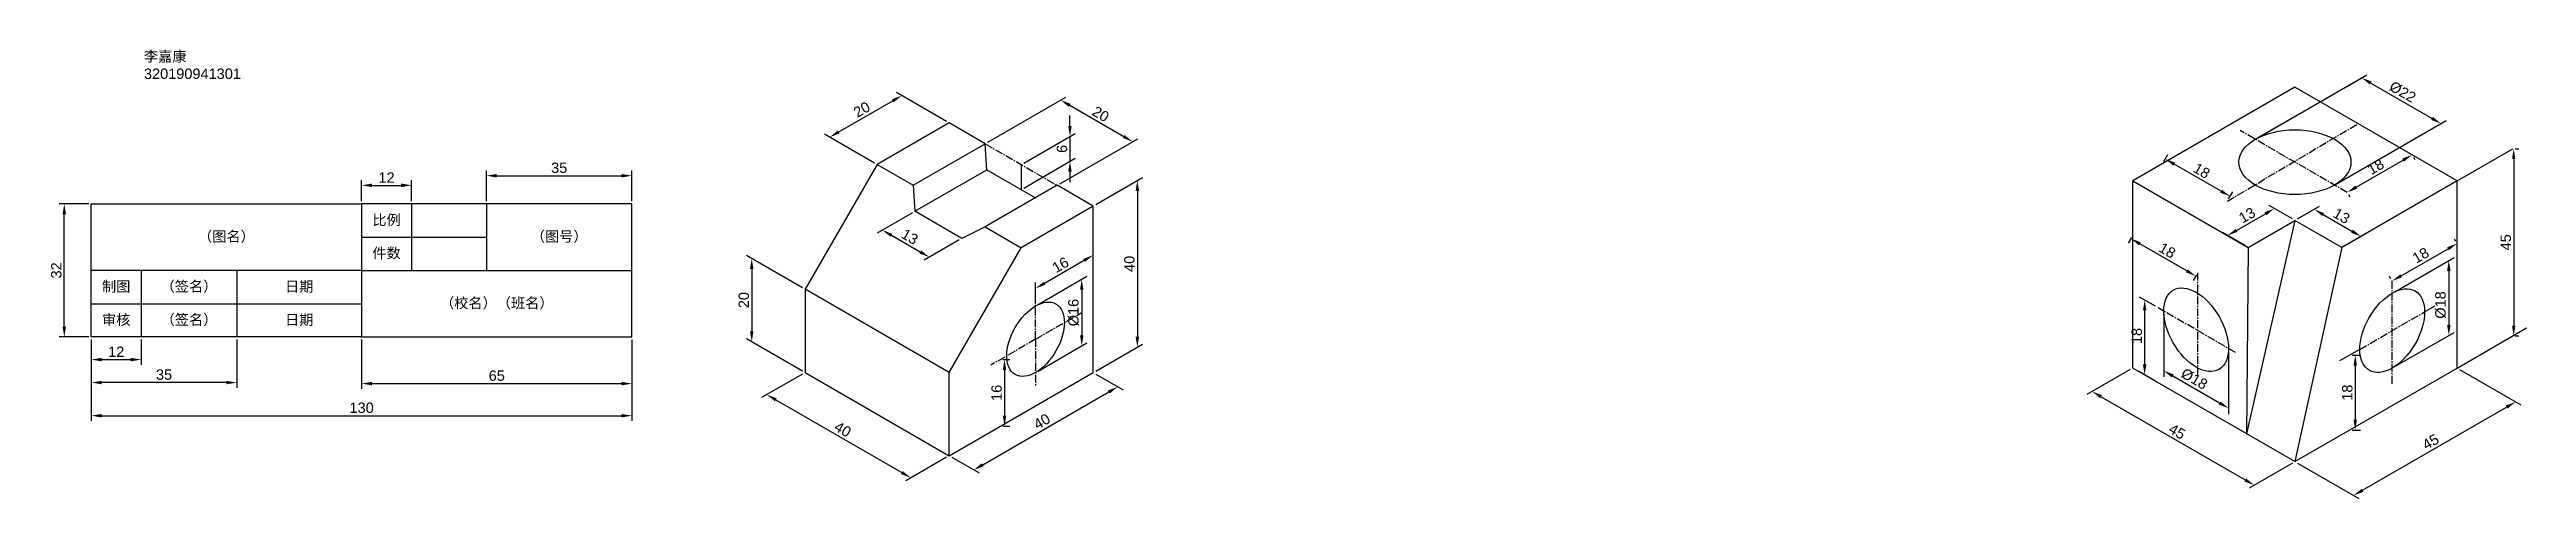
# Model space of a CAD drawing. Header units: millimetres. Extents: x -10 to 585, y -39 to 69.
import ezdxf

# ---------------------------------------------------------------- set-up
doc = ezdxf.new("R2010")
doc.units = ezdxf.units.MM
doc.linetypes.add('CENTER2', pattern=[28.575, 19.05, -3.175, 3.175, -3.175])
doc.styles.get("Standard").update_dxf_attribs({"font": 'arial.ttf'})
doc.dimstyles.new('ISO-25', dxfattribs={"dimtxt": 2.5, "dimasz": 2.5, "dimexe": 1.25, "dimexo": 0.625, "dimtad": 1, "dimtxsty": 'Standard', "dimcen": 2.5, "dimadec": 0, "dimazin": 0, "dimtfac": 1, "dimtmove": 0, "dimatfit": 3, "dimfxl": 1, "dimarcsym": 0})

# ---------------------------------------------------------------- blocks, each defined once
blk = doc.blocks.new('*D1')
at = {"color": 0, "lineweight": -2, "transparency": 16777216}
for p, q in [((-0.62, 32), (-7.74, 32)), ((-6.49, 2.5), (-6.49, 29.5)), ((-0.62, 0), (-7.74, 0))]:
    blk.add_line(p, q, dxfattribs=at)
at = {"color": 0, "transparency": 16777216}
for points in [[(-6.9, 29.5), (-6.07, 29.5), (-6.49, 32)], [(-6.9, 2.5), (-6.07, 2.5), (-6.49, 0)]]:
    blk.add_solid(points, dxfattribs=at)
at = {"layer": 'Defpoints', "color": 0, "transparency": 16777216}
for p in [(-6.49, 32), (0, 32), (0, 0)]:
    blk.add_point(p, dxfattribs=at)
at = {"color": 0, "transparency": 16777216, "insert": (-8.39, 16), "char_height": 2.5, "attachment_point": 5, "rotation": 90}
blk.add_mtext('32', dxfattribs=at)
blk = doc.blocks.new('*D2')
at = {"color": 0, "lineweight": -2, "transparency": 16777216}
for p, q in [((65, 32.62), (65, 37.7)), ((67.5, 36.45), (74.5, 36.45)), ((77, 32.62), (77, 37.7))]:
    blk.add_line(p, q, dxfattribs=at)
at = {"color": 0, "transparency": 16777216}
for points in [[(67.5, 36.87), (67.5, 36.03), (65, 36.45)], [(74.5, 36.87), (74.5, 36.03), (77, 36.45)]]:
    blk.add_solid(points, dxfattribs=at)
at = {"layer": 'Defpoints', "color": 0, "transparency": 16777216}
for p in [(77, 36.45), (65, 32), (77, 32)]:
    blk.add_point(p, dxfattribs=at)
at = {"color": 0, "transparency": 16777216, "insert": (71, 38.33), "char_height": 2.5, "attachment_point": 5}
blk.add_mtext('12', dxfattribs=at)
blk = doc.blocks.new('*D3')
at = {"color": 0, "lineweight": -2, "transparency": 16777216}
for p, q in [((95, 32.62), (95, 40.01)), ((97.5, 38.76), (127.5, 38.76)), ((130, 32.62), (130, 40.01))]:
    blk.add_line(p, q, dxfattribs=at)
at = {"color": 0, "transparency": 16777216}
for points in [[(97.5, 39.18), (97.5, 38.35), (95, 38.76)], [(127.5, 39.18), (127.5, 38.35), (130, 38.76)]]:
    blk.add_solid(points, dxfattribs=at)
at = {"layer": 'Defpoints', "color": 0, "transparency": 16777216}
for p in [(130, 38.76), (95, 32), (130, 32)]:
    blk.add_point(p, dxfattribs=at)
at = {"color": 0, "transparency": 16777216, "insert": (112.5, 40.66), "char_height": 2.5, "attachment_point": 5}
blk.add_mtext('35', dxfattribs=at)
blk = doc.blocks.new('*D4')
at = {"color": 0, "lineweight": -2, "transparency": 16777216}
for p, q in [((0, -0.63), (0, -6.69)), ((2.5, -5.44), (9.5, -5.44)), ((12, -0.63), (12, -6.69))]:
    blk.add_line(p, q, dxfattribs=at)
at = {"color": 0, "transparency": 16777216}
for points in [[(2.5, -5.03), (2.5, -5.86), (0, -5.44)], [(9.5, -5.03), (9.5, -5.86), (12, -5.44)]]:
    blk.add_solid(points, dxfattribs=at)
at = {"layer": 'Defpoints', "color": 0, "transparency": 16777216}
for p in [(0, 0), (12, 0), (12, -5.44)]:
    blk.add_point(p, dxfattribs=at)
at = {"color": 0, "transparency": 16777216, "insert": (6, -3.56), "char_height": 2.5, "attachment_point": 5}
blk.add_mtext('12', dxfattribs=at)
blk = doc.blocks.new('*D5')
at = {"color": 0, "lineweight": -2, "transparency": 16777216}
for p, q in [((0, -0.63), (0, -12.22)), ((35, -0.63), (35, -12.22)), ((32.5, -10.97), (2.5, -10.97))]:
    blk.add_line(p, q, dxfattribs=at)
at = {"color": 0, "transparency": 16777216}
for points in [[(2.5, -10.55), (2.5, -11.38), (0, -10.97)], [(32.5, -10.55), (32.5, -11.38), (35, -10.97)]]:
    blk.add_solid(points, dxfattribs=at)
at = {"layer": 'Defpoints', "color": 0, "transparency": 16777216}
for p in [(0, 0), (35, 0), (0, -10.97)]:
    blk.add_point(p, dxfattribs=at)
at = {"color": 0, "transparency": 16777216, "insert": (17.5, -9.07), "char_height": 2.5, "attachment_point": 5}
blk.add_mtext('35', dxfattribs=at)
blk = doc.blocks.new('*D6')
at = {"color": 0, "lineweight": -2, "transparency": 16777216}
for p, q in [((65, -0.63), (65, -12.47)), ((130, -0.63), (130, -12.47)), ((67.5, -11.22), (127.5, -11.22))]:
    blk.add_line(p, q, dxfattribs=at)
at = {"color": 0, "transparency": 16777216}
for points in [[(67.5, -10.81), (67.5, -11.64), (65, -11.22)], [(127.5, -10.81), (127.5, -11.64), (130, -11.22)]]:
    blk.add_solid(points, dxfattribs=at)
at = {"layer": 'Defpoints', "color": 0, "transparency": 16777216}
for p in [(65, 0), (130, 0), (130, -11.22)]:
    blk.add_point(p, dxfattribs=at)
at = {"color": 0, "transparency": 16777216, "insert": (97.5, -9.32), "char_height": 2.5, "attachment_point": 5}
blk.add_mtext('65', dxfattribs=at)
blk = doc.blocks.new('*D7')
at = {"color": 0, "lineweight": -2, "transparency": 16777216}
for p, q in [((0, -0.63), (0, -20.18)), ((130, -0.63), (130, -20.18)), ((2.5, -18.93), (127.5, -18.93))]:
    blk.add_line(p, q, dxfattribs=at)
at = {"color": 0, "transparency": 16777216}
for points in [[(2.5, -18.52), (2.5, -19.35), (0, -18.93)], [(127.5, -18.52), (127.5, -19.35), (130, -18.93)]]:
    blk.add_solid(points, dxfattribs=at)
at = {"layer": 'Defpoints', "color": 0, "transparency": 16777216}
for p in [(0, 0), (130, 0), (130, -18.93)]:
    blk.add_point(p, dxfattribs=at)
at = {"color": 0, "transparency": 16777216, "insert": (65, -17.03), "char_height": 2.5, "attachment_point": 5}
blk.add_mtext('130', dxfattribs=at)
blk = doc.blocks.new('*D8')
at = {"color": 0, "lineweight": -2, "ltscale": 0.1, "transparency": 16777216}
for p, q in [((490.21, -7.84), (479.79, -13.85)), ((483.21, -14.38), (517.85, -34.38)), ((529.18, -30.34), (518.76, -36.35))]:
    blk.add_line(p, q, dxfattribs=at)
at = {"color": 0, "ltscale": 0.1, "transparency": 16777216}
for points in [[(483.42, -14.02), (483, -14.74), (481.04, -13.13)], [(518.06, -34.02), (517.64, -34.74), (520.01, -35.63)]]:
    blk.add_solid(points, dxfattribs=at)
at = {"layer": 'Defpoints', "color": 0, "ltscale": 0.1, "transparency": 16777216}
for p in [(490.83, -7.48), (520.01, -35.63), (529.8, -29.98)]:
    blk.add_point(p, dxfattribs=at)
at = {"color": 0, "ltscale": 0.1, "transparency": 16777216, "insert": (501.48, -22.74), "char_height": 2.5, "attachment_point": 5, "rotation": 330}
blk.add_mtext('45', dxfattribs=at)
blk = doc.blocks.new('*D9')
at = {"color": 0, "lineweight": -2, "ltscale": 0.1, "transparency": 16777216}
for p, q in [((569.4, -7.84), (584.11, -16.33)), ((546.05, -36.86), (580.69, -16.86)), ((530.43, -30.34), (545.14, -38.83))]:
    blk.add_line(p, q, dxfattribs=at)
at = {"color": 0, "ltscale": 0.1, "transparency": 16777216}
for points in [[(580.48, -16.5), (580.9, -17.22), (582.86, -15.61)], [(545.84, -36.5), (546.26, -37.22), (543.89, -38.11)]]:
    blk.add_solid(points, dxfattribs=at)
at = {"layer": 'Defpoints', "color": 0, "ltscale": 0.1, "transparency": 16777216}
for p in [(568.77, -7.48), (582.86, -15.61), (529.8, -29.98)]:
    blk.add_point(p, dxfattribs=at)
at = {"color": 0, "ltscale": 0.1, "transparency": 16777216, "insert": (562.42, -25.22), "char_height": 2.5, "attachment_point": 5, "rotation": 30}
blk.add_mtext('45', dxfattribs=at)
blk = doc.blocks.new('*D10')
at = {"color": 0, "lineweight": -2, "ltscale": 0.1, "transparency": 16777216}
for p, q in [((530.43, 28.38), (535.67, 31.41)), ((536.58, 29.43), (543.51, 25.43)), ((541.68, 21.88), (546.92, 24.91))]:
    blk.add_line(p, q, dxfattribs=at)
at = {"color": 0, "ltscale": 0.1, "transparency": 16777216}
for points in [[(536.79, 29.79), (536.37, 29.07), (534.42, 30.68)], [(543.72, 25.79), (543.3, 25.07), (545.67, 24.18)]]:
    blk.add_solid(points, dxfattribs=at)
at = {"layer": 'Defpoints', "color": 0, "ltscale": 0.1, "transparency": 16777216}
for p in [(529.8, 28.02), (545.67, 24.18), (541.06, 21.52)]:
    blk.add_point(p, dxfattribs=at)
at = {"color": 0, "ltscale": 0.1, "transparency": 16777216, "insert": (541, 29.08), "char_height": 2.5, "attachment_point": 5, "rotation": 330}
blk.add_mtext('13', dxfattribs=at)
blk = doc.blocks.new('*D11')
at = {"color": 0, "lineweight": -2, "ltscale": 0.1, "transparency": 16777216}
for p, q in [((529.18, 28.38), (523.61, 31.59)), ((517.92, 21.88), (512.35, 25.09)), ((515.77, 25.62), (522.7, 29.62))]:
    blk.add_line(p, q, dxfattribs=at)
at = {"color": 0, "ltscale": 0.1, "transparency": 16777216}
for points in [[(522.49, 29.98), (522.91, 29.26), (524.86, 30.87)], [(515.56, 25.98), (515.98, 25.26), (513.6, 24.37)]]:
    blk.add_solid(points, dxfattribs=at)
at = {"layer": 'Defpoints', "color": 0, "ltscale": 0.1, "transparency": 16777216}
for p in [(524.86, 30.87), (529.8, 28.02), (518.54, 21.52)]:
    blk.add_point(p, dxfattribs=at)
at = {"color": 0, "ltscale": 0.1, "transparency": 16777216, "insert": (518.28, 29.27), "char_height": 2.5, "attachment_point": 5, "rotation": 30}
blk.add_mtext('13', dxfattribs=at)
blk = doc.blocks.new('*D12')
at = {"color": 0, "lineweight": -2, "ltscale": 0.1, "transparency": 16777216}
for p, q in [((543.59, -4.38), (545.55, -4.38)), ((544.3, -6.88), (544.3, -19.88)), ((543.59, -22.38), (545.55, -22.38))]:
    blk.add_line(p, q, dxfattribs=at)
at = {"color": 0, "ltscale": 0.1, "transparency": 16777216}
for points in [[(543.88, -6.88), (544.71, -6.88), (544.3, -4.38)], [(543.88, -19.88), (544.71, -19.88), (544.3, -22.38)]]:
    blk.add_solid(points, dxfattribs=at)
at = {"layer": 'Defpoints', "color": 0, "ltscale": 0.1, "transparency": 16777216}
for p in [(542.97, -4.38), (542.97, -22.38), (544.3, -22.38)]:
    blk.add_point(p, dxfattribs=at)
at = {"color": 0, "ltscale": 0.1, "transparency": 16777216, "insert": (542.4, -13.38), "char_height": 2.5, "attachment_point": 5, "rotation": 90}
blk.add_mtext('18', dxfattribs=at)
blk = doc.blocks.new('*D13')
at = {"color": 0, "lineweight": -2, "ltscale": 0.1, "transparency": 16777216}
for p, q in [((555.35, 14.71), (566.61, 21.21)), ((568.46, 23), (568.15, 23.54)), ((552.87, 14), (552.56, 14.54))]:
    blk.add_line(p, q, dxfattribs=at)
at = {"color": 0, "ltscale": 0.1, "transparency": 16777216}
for points in [[(566.4, 21.57), (566.82, 20.85), (568.77, 22.46)], [(555.14, 15.07), (555.56, 14.35), (553.18, 13.46)]]:
    blk.add_solid(points, dxfattribs=at)
at = {"layer": 'Defpoints', "color": 0, "ltscale": 0.1, "transparency": 16777216}
for p in [(568.77, 22.46), (568.77, 22.46), (553.18, 13.46)]:
    blk.add_point(p, dxfattribs=at)
at = {"color": 0, "ltscale": 0.1, "transparency": 16777216, "insert": (560.03, 19.61), "char_height": 2.5, "attachment_point": 5, "rotation": 30}
blk.add_mtext('18', dxfattribs=at)
blk = doc.blocks.new('*D14')
at = {"color": 0, "lineweight": -2, "ltscale": 0.1, "transparency": 16777216}
for p, q in [((496.26, 7.39), (492.42, 9.6)), ((493.67, 6.38), (493.67, -6.62)), ((496.26, -10.61), (492.42, -8.4))]:
    blk.add_line(p, q, dxfattribs=at)
at = {"color": 0, "ltscale": 0.1, "transparency": 16777216}
for points in [[(493.25, 6.38), (494.09, 6.38), (493.67, 8.88)], [(493.25, -6.62), (494.09, -6.62), (493.67, -9.12)]]:
    blk.add_solid(points, dxfattribs=at)
at = {"layer": 'Defpoints', "color": 0, "ltscale": 0.1, "transparency": 16777216}
for p in [(496.88, 7.03), (493.67, -9.12), (496.88, -10.97)]:
    blk.add_point(p, dxfattribs=at)
at = {"color": 0, "ltscale": 0.1, "transparency": 16777216, "insert": (491.77, 0.24), "char_height": 2.5, "attachment_point": 5, "rotation": 90}
blk.add_mtext('18', dxfattribs=at)
blk = doc.blocks.new('*D15')
at = {"color": 0, "lineweight": -2, "ltscale": 0.1, "transparency": 16777216}
for p, q in [((490.52, 23.92), (489.74, 22.57)), ((503.79, 15.9), (492.53, 22.4)), ((506.11, 14.92), (505.33, 13.57))]:
    blk.add_line(p, q, dxfattribs=at)
at = {"color": 0, "ltscale": 0.1, "transparency": 16777216}
for points in [[(492.74, 22.76), (492.32, 22.04), (490.36, 23.65)], [(503.99, 16.26), (503.58, 15.54), (505.95, 14.65)]]:
    blk.add_solid(points, dxfattribs=at)
at = {"layer": 'Defpoints', "color": 0, "ltscale": 0.1, "transparency": 16777216}
for p in [(490.83, 24.46), (490.36, 23.65), (506.42, 15.46)]:
    blk.add_point(p, dxfattribs=at)
at = {"color": 0, "ltscale": 0.1, "transparency": 16777216, "insert": (499.11, 20.8), "char_height": 2.5, "attachment_point": 5, "rotation": 330}
blk.add_mtext('18', dxfattribs=at)
blk = doc.blocks.new('*D16')
at = {"color": 0, "lineweight": -2, "ltscale": 0.1, "transparency": 16777216}
for p, q in [((498.27, 42.18), (499.26, 43.88)), ((512.05, 35.05), (500.8, 41.55)), ((513.86, 33.18), (514.84, 34.88))]:
    blk.add_line(p, q, dxfattribs=at)
at = {"color": 0, "ltscale": 0.1, "transparency": 16777216}
for points in [[(501, 41.91), (500.59, 41.18), (498.63, 42.8)], [(512.26, 35.41), (511.85, 34.68), (514.22, 33.8)]]:
    blk.add_solid(points, dxfattribs=at)
at = {"layer": 'Defpoints', "color": 0, "ltscale": 0.1, "transparency": 16777216}
for p in [(498.63, 42.8), (497.96, 41.64), (513.55, 32.64)]:
    blk.add_point(p, dxfattribs=at)
at = {"color": 0, "ltscale": 0.1, "transparency": 16777216, "insert": (507.38, 39.94), "char_height": 2.5, "attachment_point": 5, "rotation": 330}
blk.add_mtext('18', dxfattribs=at)
blk = doc.blocks.new('*D17')
at = {"color": 0, "lineweight": -2, "ltscale": 0.1, "transparency": 16777216}
for p, q in [((582.39, 42.75), (582.39, 2.75)), ((582.78, 45.25), (583.64, 45.25)), ((582.78, 0.25), (583.64, 0.25))]:
    blk.add_line(p, q, dxfattribs=at)
at = {"color": 0, "ltscale": 0.1, "transparency": 16777216}
for points in [[(581.98, 42.75), (582.81, 42.75), (582.39, 45.25)], [(581.98, 2.75), (582.81, 2.75), (582.39, 0.25)]]:
    blk.add_solid(points, dxfattribs=at)
at = {"layer": 'Defpoints', "color": 0, "ltscale": 0.1, "transparency": 16777216}
for p in [(582.16, 45.25), (582.16, 0.25), (582.39, 0.25)]:
    blk.add_point(p, dxfattribs=at)
at = {"color": 0, "ltscale": 0.1, "transparency": 16777216, "insert": (580.5, 22.75), "char_height": 2.5, "attachment_point": 5, "rotation": 90}
blk.add_mtext('45', dxfattribs=at)
blk = doc.blocks.new('*D18')
at = {"color": 0, "lineweight": -2, "ltscale": 0.1, "transparency": 16777216}
for p, q in [((544.54, 36.01), (555.8, 42.51)), ((558.28, 43.22), (558.59, 42.68)), ((542.69, 34.22), (543, 33.68))]:
    blk.add_line(p, q, dxfattribs=at)
at = {"color": 0, "ltscale": 0.1, "transparency": 16777216}
for points in [[(555.59, 42.87), (556.01, 42.15), (557.96, 43.76)], [(544.33, 36.37), (544.75, 35.65), (542.38, 34.76)]]:
    blk.add_solid(points, dxfattribs=at)
at = {"layer": 'Defpoints', "color": 0, "ltscale": 0.1, "transparency": 16777216}
for p in [(557.96, 43.76), (557.96, 43.76), (542.38, 34.76)]:
    blk.add_point(p, dxfattribs=at)
at = {"color": 0, "ltscale": 0.1, "transparency": 16777216, "insert": (549.22, 40.91), "char_height": 2.5, "attachment_point": 5, "rotation": 30}
blk.add_mtext('18', dxfattribs=at)
blk = doc.blocks.new('*D19')
at = {"color": 0, "lineweight": -2, "ltscale": 0.1, "transparency": 16777216}
for p, q in [((520.9, 47.88), (547.12, 63.02)), ((548.04, 61.05), (562.76, 52.55)), ((539.95, 36.88), (566.17, 52.02))]:
    blk.add_line(p, q, dxfattribs=at)
at = {"color": 0, "ltscale": 0.1, "transparency": 16777216}
for points in [[(548.25, 61.41), (547.83, 60.69), (545.87, 62.3)], [(562.97, 52.91), (562.55, 52.19), (564.92, 51.3)]]:
    blk.add_solid(points, dxfattribs=at)
at = {"layer": 'Defpoints', "color": 0, "ltscale": 0.1, "transparency": 16777216}
for p in [(564.92, 51.3), (520.28, 47.52), (539.33, 36.52)]:
    blk.add_point(p, dxfattribs=at)
at = {"color": 0, "ltscale": 0.1, "transparency": 16777216, "insert": (555.69, 58.9), "char_height": 2.5, "attachment_point": 5, "rotation": 330}
blk.add_mtext('%%c22', dxfattribs=at)
blk = doc.blocks.new('*D20')
at = {"color": 0, "lineweight": -2, "ltscale": 0.1, "transparency": 16777216}
for p, q in [((498.26, 5.51), (498.26, -9.57)), ((513.85, -3.49), (513.85, -18.57)), ((500.42, -9.37), (511.68, -15.87))]:
    blk.add_line(p, q, dxfattribs=at)
at = {"color": 0, "ltscale": 0.1, "transparency": 16777216}
for points in [[(500.63, -9.01), (500.22, -9.74), (498.26, -8.12)], [(511.89, -15.51), (511.47, -16.24), (513.85, -17.12)]]:
    blk.add_solid(points, dxfattribs=at)
at = {"layer": 'Defpoints', "color": 0, "ltscale": 0.1, "transparency": 16777216}
for p in [(498.26, 6.23), (513.85, -2.77), (513.85, -17.12)]:
    blk.add_point(p, dxfattribs=at)
at = {"color": 0, "ltscale": 0.1, "transparency": 16777216, "insert": (505.61, -10.09), "char_height": 2.5, "attachment_point": 5, "rotation": 330}
blk.add_mtext('%%c18', dxfattribs=at)
blk = doc.blocks.new('*D21')
at = {"color": 0, "lineweight": -2, "ltscale": 0.1, "transparency": 16777216}
for p, q in [((553.81, 10.88), (568.05, 19.1)), ((566.8, 15.88), (566.8, 2.88)), ((553.81, -7.12), (568.05, 1.1))]:
    blk.add_line(p, q, dxfattribs=at)
at = {"color": 0, "ltscale": 0.1, "transparency": 16777216}
for points in [[(566.38, 15.88), (567.22, 15.88), (566.8, 18.38)], [(566.38, 2.88), (567.22, 2.88), (566.8, 0.38)]]:
    blk.add_solid(points, dxfattribs=at)
at = {"layer": 'Defpoints', "color": 0, "ltscale": 0.1, "transparency": 16777216}
for p in [(553.18, 10.52), (566.8, 0.38), (553.18, -7.48)]:
    blk.add_point(p, dxfattribs=at)
at = {"color": 0, "ltscale": 0.1, "transparency": 16777216, "insert": (564.83, 7.68), "char_height": 2.5, "attachment_point": 5, "rotation": 90}
blk.add_mtext('%%c18', dxfattribs=at)
blk = doc.blocks.new('*D22')
at = {"color": 0, "lineweight": -2, "ltscale": 0.1, "transparency": 16777216}
for p, q in [((224.2, 41.81), (236.55, 48.95)), ((235.3, 50.72), (235.3, 53.22)), ((235.3, 48.22), (235.3, 42.22)), ((224.2, 35.81), (236.55, 42.95)), ((235.3, 39.72), (235.3, 37.22))]:
    blk.add_line(p, q, dxfattribs=at)
at = {"color": 0, "ltscale": 0.1, "transparency": 16777216}
for points in [[(234.88, 50.72), (235.71, 50.72), (235.3, 48.22)], [(234.88, 39.72), (235.71, 39.72), (235.3, 42.22)]]:
    blk.add_solid(points, dxfattribs=at)
at = {"layer": 'Defpoints', "color": 0, "ltscale": 0.1, "transparency": 16777216}
for p in [(235.3, 42.22), (223.57, 41.45), (223.57, 35.45)]:
    blk.add_point(p, dxfattribs=at)
at = {"color": 0, "ltscale": 0.1, "transparency": 16777216, "insert": (233.39, 45.22), "char_height": 2.5, "attachment_point": 5, "rotation": 90}
blk.add_mtext('6', dxfattribs=at)
blk = doc.blocks.new('*D23')
at = {"color": 0, "lineweight": -2, "ltscale": 0.1, "transparency": 16777216}
for p, q in [((215.54, 46.81), (234.31, 57.66)), ((235.23, 55.69), (248.22, 48.19)), ((232.86, 36.81), (251.64, 47.66))]:
    blk.add_line(p, q, dxfattribs=at)
at = {"color": 0, "ltscale": 0.1, "transparency": 16777216}
for points in [[(235.44, 56.05), (235.02, 55.32), (233.06, 56.94)], [(248.43, 48.55), (248.01, 47.82), (250.39, 46.94)]]:
    blk.add_solid(points, dxfattribs=at)
at = {"layer": 'Defpoints', "color": 0, "ltscale": 0.1, "transparency": 16777216}
for p in [(214.91, 46.45), (250.39, 46.94), (232.23, 36.45)]:
    blk.add_point(p, dxfattribs=at)
at = {"color": 0, "ltscale": 0.1, "transparency": 16777216, "insert": (242.68, 53.58), "char_height": 2.5, "attachment_point": 5, "rotation": 330}
blk.add_mtext('20', dxfattribs=at)
blk = doc.blocks.new('*D24')
at = {"color": 0, "lineweight": -2, "ltscale": 0.1, "transparency": 16777216}
for p, q in [((179.7, 49.28), (192.69, 56.78)), ((205.63, 51.81), (193.61, 58.75)), ((188.3, 41.81), (176.29, 48.75))]:
    blk.add_line(p, q, dxfattribs=at)
at = {"color": 0, "ltscale": 0.1, "transparency": 16777216}
for points in [[(192.48, 57.14), (192.9, 56.42), (194.86, 58.03)], [(179.49, 49.64), (179.91, 48.92), (177.54, 48.03)]]:
    blk.add_solid(points, dxfattribs=at)
at = {"layer": 'Defpoints', "color": 0, "ltscale": 0.1, "transparency": 16777216}
for p in [(194.86, 58.03), (206.25, 51.45), (188.93, 41.45)]:
    blk.add_point(p, dxfattribs=at)
at = {"color": 0, "ltscale": 0.1, "transparency": 16777216, "insert": (185.25, 54.68), "char_height": 2.5, "attachment_point": 5, "rotation": 30}
blk.add_mtext('20', dxfattribs=at)
blk = doc.blocks.new('*D25')
at = {"color": 0, "lineweight": -2, "ltscale": 0.1, "transparency": 16777216}
for p, q in [((170.98, 11.81), (157.54, 19.58)), ((158.79, 16.35), (158.79, 1.35)), ((170.98, -8.19), (157.54, -0.42))]:
    blk.add_line(p, q, dxfattribs=at)
at = {"color": 0, "ltscale": 0.1, "transparency": 16777216}
for points in [[(158.37, 16.35), (159.21, 16.35), (158.79, 18.85)], [(158.37, 1.35), (159.21, 1.35), (158.79, -1.15)]]:
    blk.add_solid(points, dxfattribs=at)
at = {"layer": 'Defpoints', "color": 0, "ltscale": 0.1, "transparency": 16777216}
for p in [(171.61, 11.45), (158.79, -1.15), (171.61, -8.55)]:
    blk.add_point(p, dxfattribs=at)
at = {"color": 0, "ltscale": 0.1, "transparency": 16777216, "insert": (156.89, 8.85), "char_height": 2.5, "attachment_point": 5, "rotation": 90}
blk.add_mtext('20', dxfattribs=at)
blk = doc.blocks.new('*D26')
at = {"color": 0, "lineweight": -2, "ltscale": 0.1, "transparency": 16777216}
for p, q in [((170.98, -8.91), (161.16, -14.58)), ((164.57, -15.11), (194.89, -32.61)), ((205.63, -28.91), (195.8, -34.58))]:
    blk.add_line(p, q, dxfattribs=at)
at = {"color": 0, "ltscale": 0.1, "transparency": 16777216}
for points in [[(164.78, -14.75), (164.37, -15.47), (162.41, -13.86)], [(195.09, -32.25), (194.68, -32.97), (197.05, -33.86)]]:
    blk.add_solid(points, dxfattribs=at)
at = {"layer": 'Defpoints', "color": 0, "ltscale": 0.1, "transparency": 16777216}
for p in [(171.61, -8.55), (206.25, -28.55), (197.05, -33.86)]:
    blk.add_point(p, dxfattribs=at)
at = {"color": 0, "ltscale": 0.1, "transparency": 16777216, "insert": (180.68, -22.21), "char_height": 2.5, "attachment_point": 5, "rotation": 330}
blk.add_mtext('40', dxfattribs=at)
blk = doc.blocks.new('*D27')
at = {"color": 0, "lineweight": -2, "ltscale": 0.1, "transparency": 16777216}
for p, q in [((241.52, -8.91), (248.07, -12.69)), ((214.35, -30.72), (244.66, -13.22)), ((206.88, -28.91), (213.43, -32.69))]:
    blk.add_line(p, q, dxfattribs=at)
at = {"color": 0, "ltscale": 0.1, "transparency": 16777216}
for points in [[(244.45, -12.86), (244.87, -13.58), (246.82, -11.97)], [(214.14, -30.36), (214.56, -31.08), (212.18, -31.97)]]:
    blk.add_solid(points, dxfattribs=at)
at = {"layer": 'Defpoints', "color": 0, "ltscale": 0.1, "transparency": 16777216}
for p in [(240.89, -8.55), (246.82, -11.97), (206.25, -28.55)]:
    blk.add_point(p, dxfattribs=at)
at = {"color": 0, "ltscale": 0.1, "transparency": 16777216, "insert": (228.55, -20.32), "char_height": 2.5, "attachment_point": 5, "rotation": 30}
blk.add_mtext('40', dxfattribs=at)
blk = doc.blocks.new('*D28')
at = {"color": 0, "lineweight": -2, "ltscale": 0.1, "transparency": 16777216}
for p, q in [((241.52, 31.81), (252.75, 38.3)), ((251.5, 35.08), (251.5, 0.08)), ((241.52, -8.19), (252.75, -1.7))]:
    blk.add_line(p, q, dxfattribs=at)
at = {"color": 0, "ltscale": 0.1, "transparency": 16777216}
for points in [[(251.08, 35.08), (251.92, 35.08), (251.5, 37.58)], [(251.08, 0.08), (251.92, 0.08), (251.5, -2.42)]]:
    blk.add_solid(points, dxfattribs=at)
at = {"layer": 'Defpoints', "color": 0, "ltscale": 0.1, "transparency": 16777216}
for p in [(240.89, 31.45), (251.5, -2.42), (240.89, -8.55)]:
    blk.add_point(p, dxfattribs=at)
at = {"color": 0, "ltscale": 0.1, "transparency": 16777216, "insert": (249.6, 17.58), "char_height": 2.5, "attachment_point": 5, "rotation": 90}
blk.add_mtext('40', dxfattribs=at)
blk = doc.blocks.new('*D29')
at = {"color": 0, "lineweight": -2, "ltscale": 0.1, "transparency": 16777216}
for p, q in [((197.4, 29.84), (188.96, 24.97)), ((192.37, 24.44), (199.3, 20.44)), ((208.66, 23.34), (200.22, 18.47))]:
    blk.add_line(p, q, dxfattribs=at)
at = {"color": 0, "ltscale": 0.1, "transparency": 16777216}
for points in [[(192.58, 24.8), (192.17, 24.08), (190.21, 25.69)], [(199.51, 20.8), (199.09, 20.08), (201.47, 19.19)]]:
    blk.add_solid(points, dxfattribs=at)
at = {"layer": 'Defpoints', "color": 0, "ltscale": 0.1, "transparency": 16777216}
for p in [(198.02, 30.2), (201.47, 19.19), (209.28, 23.7)]:
    blk.add_point(p, dxfattribs=at)
at = {"color": 0, "ltscale": 0.1, "transparency": 16777216, "insert": (196.79, 24.09), "char_height": 2.5, "attachment_point": 5, "rotation": 330}
blk.add_mtext('13', dxfattribs=at)
blk = doc.blocks.new('*D30')
at = {"color": 0, "lineweight": -2, "ltscale": 0.1, "transparency": 16777216}
for p, q in [((219.18, -5.44), (220.81, -5.44)), ((219.56, -7.94), (219.56, -18.94)), ((219.18, -21.44), (220.81, -21.44))]:
    blk.add_line(p, q, dxfattribs=at)
at = {"color": 0, "ltscale": 0.1, "transparency": 16777216}
for points in [[(219.15, -7.94), (219.98, -7.94), (219.56, -5.44)], [(219.15, -18.94), (219.98, -18.94), (219.56, -21.44)]]:
    blk.add_solid(points, dxfattribs=at)
at = {"layer": 'Defpoints', "color": 0, "ltscale": 0.1, "transparency": 16777216}
for p in [(218.56, -5.44), (218.56, -21.44), (219.56, -21.44)]:
    blk.add_point(p, dxfattribs=at)
at = {"color": 0, "ltscale": 0.1, "transparency": 16777216, "insert": (217.66, -13.44), "char_height": 2.5, "attachment_point": 5, "rotation": 90}
blk.add_mtext('16', dxfattribs=at)
blk = doc.blocks.new('*D31')
at = {"color": 0, "lineweight": -2, "ltscale": 0.1, "transparency": 16777216}
for p, q in [((227.66, 7.81), (239.38, 14.58)), ((238.13, 11.36), (238.13, 0.36)), ((227.66, -8.19), (239.38, -1.42))]:
    blk.add_line(p, q, dxfattribs=at)
at = {"color": 0, "ltscale": 0.1, "transparency": 16777216}
for points in [[(237.71, 11.36), (238.54, 11.36), (238.13, 13.86)], [(237.71, 0.36), (238.54, 0.36), (238.13, -2.14)]]:
    blk.add_solid(points, dxfattribs=at)
at = {"layer": 'Defpoints', "color": 0, "ltscale": 0.1, "transparency": 16777216}
for p in [(227.03, 7.45), (238.13, -2.14), (227.03, -8.55)]:
    blk.add_point(p, dxfattribs=at)
at = {"color": 0, "ltscale": 0.1, "transparency": 16777216, "insert": (236.16, 5.86), "char_height": 2.5, "attachment_point": 5, "rotation": 90}
blk.add_mtext('%%c16', dxfattribs=at)
blk = doc.blocks.new('*D33')
at = {"color": 0, "lineweight": -2, "ltscale": 0.1, "transparency": 16777216}
for p, q in [((229.2, 12.92), (238.73, 18.42)), ((240.89, 16.18), (240.89, 21.12)), ((227.03, 8.18), (227.03, 13.12))]:
    blk.add_line(p, q, dxfattribs=at)
at = {"color": 0, "ltscale": 0.1, "transparency": 16777216}
for points in [[(238.52, 18.78), (238.93, 18.06), (240.89, 19.67)], [(228.99, 13.28), (229.41, 12.56), (227.03, 11.67)]]:
    blk.add_solid(points, dxfattribs=at)
at = {"layer": 'Defpoints', "color": 0, "ltscale": 0.1, "transparency": 16777216}
for p in [(240.89, 19.67), (240.89, 15.45), (227.03, 7.45)]:
    blk.add_point(p, dxfattribs=at)
at = {"color": 0, "ltscale": 0.1, "transparency": 16777216, "insert": (233.01, 17.32), "char_height": 2.5, "attachment_point": 5, "rotation": 30}
blk.add_mtext('16', dxfattribs=at)

msp = doc.modelspace()

# ---------------------------------------------------------------- linework, layer by layer
for p, q in [((529.801, 60.019), (490.83, 37.519)), ((568.773, 37.519), (529.801, 60.019)), ((490.83, -7.481), (490.83, 37.519)), ((490.83, 37.519), (518.543, 21.519)), ((568.773, 37.519), (541.06, 21.519)), ((568.773, -7.481), (568.773, 37.519)), ((0, 32), (65, 32)), ((0, 16), (0, 32)), ((65, 32), (65, 16)), ((130, 32), (65, 32)), ((65, 32), (65, 16)), ((77, 32), (77, 16)), ((95, 32), (95, 16)), ((130, 16), (130, 32)), ((65, 24), (95, 24)), ((529.801, 28.019), (518.178, -23.27)), ((518.543, 21.519), (529.801, 28.019)), ((541.06, 21.519), (529.801, 28.019)), ((518.543, 21.519), (518.176, -23.479)), ((541.06, 21.519), (529.801, -29.981)), ((65, 16), (0, 16)), ((0, 0), (0, 16)), ((12, 16), (12, 0)), ((35, 16), (35, 0)), ((65, 16), (65, 0)), ((65, 16), (130, 16)), ((65, 16), (65, 0)), ((130, 0), (130, 16)), ((0, 8), (65, 8)), ((65, 0), (0, 0)), ((65, 0), (130, 0)), ((529.801, -29.981), (490.83, -7.481)), ((529.801, -29.981), (568.773, -7.481))]:
    msp.add_line(p, q)
at = {"ltscale": 0.1}
for p, q in [((520.277, 47.52), (542.471, 60.334)), ((542.471, 60.334), (546.724, 62.789)), ((206.25, 51.454), (188.93, 41.454)), ((214.91, 46.454), (206.25, 51.454)), ((539.328, 36.519), (565.263, 51.493)), ((197.59, 36.454), (214.91, 46.454)), ((215.343, 40.204), (214.91, 46.454)), ((568.773, 37.519), (582.16, 45.248)), ((188.93, 41.454), (171.609, 11.454)), ((188.93, 41.454), (197.59, 36.454)), ((197.59, 36.454), (198.023, 30.204)), ((198.023, 30.204), (215.343, 40.204)), ((232.231, 36.454), (214.91, 26.454)), ((215.343, 40.204), (227.035, 33.454)), ((223.571, 41.454), (223.571, 35.454)), ((240.891, 31.454), (232.231, 36.454)), ((520.275, 36.519), (520.275, 36.519)), ((520.275, 36.519), (520.275, 36.519)), ((520.275, 36.519), (520.275, 36.519)), ((520.275, 36.519), (520.275, 36.519)), ((520.275, 36.519), (520.275, 36.519)), ((520.275, 36.519), (520.275, 36.519)), ((520.275, 36.519), (520.275, 36.519)), ((520.275, 36.519), (520.275, 36.519)), ((520.275, 36.519), (520.275, 36.519)), ((520.275, 36.519), (520.275, 36.519)), ((520.275, 36.519), (520.275, 36.519)), ((520.275, 36.519), (520.275, 36.519)), ((520.275, 36.519), (520.275, 36.519)), ((520.275, 36.519), (520.275, 36.519)), ((520.275, 36.519), (520.275, 36.519)), ((520.275, 36.519), (520.275, 36.519)), ((520.275, 36.519), (520.275, 36.519)), ((520.275, 36.519), (520.275, 36.519)), ((520.275, 36.519), (520.275, 36.519)), ((520.275, 36.519), (520.275, 36.519)), ((520.275, 36.519), (520.275, 36.519)), ((209.281, 23.704), (198.023, 30.204)), ((240.891, 31.454), (223.571, 21.454)), ((240.891, -8.546), (240.891, 31.454)), ((214.91, 26.454), (209.281, 23.704)), ((214.91, 26.454), (223.571, 21.454)), ((206.25, -8.546), (223.571, 21.454)), ((206.25, -8.546), (171.609, 11.454)), ((171.609, 11.454), (171.609, -8.546)), ((560.978, 6.019), (563.509, 7.48)), ((568.773, -7.481), (585.464, 2.156)), ((545.39, -2.981), (540.54, -5.781)), ((545.39, -2.981), (545.39, -2.981)), ((545.39, -2.981), (545.39, -2.981)), ((171.609, -8.546), (206.25, -28.546)), ((206.25, -28.546), (240.891, -8.546)), ((206.25, -28.546), (206.25, -8.546))]:
    msp.add_line(p, q, dxfattribs=at)
at = {"linetype": 'CENTER2', "ltscale": 0.1}
for p, q in [((513.55, 32.636), (544.962, 51.266)), ((542.378, 34.76), (516.634, 49.623)), ((214.91, 46.454), (232.231, 36.454)), ((227.035, -0.546), (227.035, 12.37)), ((506.419, -9.315), (506.419, 15.462)), ((553.184, -11.256), (553.184, 13.462)), ((515.484, -3.715), (496.88, 7.026)), ((545.39, -2.981), (560.978, 6.019)), ((227.035, -0.546), (237.992, 5.78)), ((227.035, -0.546), (216.241, -6.778)), ((227.035, -0.546), (227.035, -11.808))]:
    msp.add_line(p, q, dxfattribs=at)
for centre, major_axis in [((529.801, 42.019), (-13.472, 0)), ((506.054, 1.73), (5.511, -9.546)), ((553.184, 1.519), (-5.511, -9.546))]:
    msp.add_ellipse(centre, major_axis=major_axis, ratio=0.5773503)
at = {"ltscale": 0.1}
msp.add_ellipse((227.035, -0.546), major_axis=(-4.899, -8.485), ratio=0.5773503, dxfattribs=at)

# ---------------------------------------------------------------- texts
at = {"char_height": 2.5}
for s, width, insert, attachment_point in [('{\\fSimSun|b0|i0|c134|p2;李嘉康}\\P320190941301', 46.035, (12.672, 68.703), 1), ('\\pxqj,t1,2,26;  ', 160, (0, 32), 1), ('{\\fSimSun|b0|i0|c134|p2;（图名）}', 65, (32.5, 24), 5), ('{\\fSimSun|b0|i0|c134|p2;比例}', 12, (71, 28), 5), ('{\\fSimSun|b0|i0|c134|p2;（图号）}', 35, (112.5, 24), 5), ('{\\fSimSun|b0|i0|c134|p2;件数}', 12, (71, 20), 5), ('{\\fSimSun|b0|i0|c134|p2;制图}', 12, (6, 12), 5), ('{\\fSimSun|b0|i0|c134|p2;（签名）}', 23, (23.5, 12), 5), ('{\\fSimSun|b0|i0|c134|p2;日期}', 30, (50, 12), 5), ('{\\fSimSun|b0|i0|c134|p2;（校名）（班名）}', 65, (97.5, 8), 5), ('{\\fSimSun|b0|i0|c134|p2;审核}', 12, (6, 4), 5), ('{\\fSimSun|b0|i0|c134|p2;（签名）}', 23, (23.5, 4), 5), ('{\\fSimSun|b0|i0|c134|p2;日期}', 30, (50, 4), 5)]:
    msp.add_mtext_dynamic_manual_height_columns(s, width=width, gutter_width=12.5, heights=[0], dxfattribs=dict(at, insert=insert, attachment_point=attachment_point))

# ---------------------------------------------------------------- dimensions: what is measured, and where the dimension line sits
at = {"ltscale": 0.1}
for base, p1, p2, angle, text, picture, middle, dimtype in [((564.923, 51.3), (520.277, 47.52), (539.326, 36.522), 330, '%%c22', '*D19', (554.708, 57.198), 161), ((566.801, 0.381), (553.184, 10.519), (553.184, -7.481), 90, '%%c18', '*D21', (566.801, 7.681), 160), ((513.848, -17.125), (498.259, 6.23), (513.848, -2.77), 330, '%%c18', '*D20', (504.621, -11.798), 161)]:
    dim = msp.add_linear_dim(base=base, p1=p1, p2=p2, angle=angle, text=text, dimstyle='ISO-25', dxfattribs=at)
    dim.commit()
    dim.dimension.update_dxf_attribs({"geometry": picture, "text_midpoint": middle, "dimtype": dimtype})
for p1, p2, distance, picture, middle in [((188.93, 41.454), (206.25, 51.454), 11.392, '*D24', (185.247, 54.678)), ((214.91, 46.454), (232.231, 36.454), 18.154, '*D23', (242.676, 53.582)), ((513.55, 32.636), (497.961, 41.636), -1.338, '*D16', (507.375, 39.942)), ((542.378, 34.76), (557.965, 43.759), 0, '*D18', (549.221, 40.906)), ((240.891, 31.454), (240.891, -8.546), 10.609, '*D28', (249.598, 17.579)), ((198.023, 30.204), (209.281, 23.704), -7.815, '*D29', (196.789, 24.09)), ((518.543, 21.519), (529.801, 28.019), 4.939, '*D11', (518.282, 29.268)), ((529.801, 28.019), (541.06, 21.519), 4.615, '*D10', (540.997, 29.081)), ((506.419, 15.462), (490.83, 24.462), 0.937, '*D15', (499.107, 20.797)), ((227.035, 7.454), (240.891, 15.454), 3.653, '*D33', (233.012, 17.319)), ((553.184, 13.462), (568.773, 22.462), 0, '*D13', (560.028, 19.609)), ((218.556, -5.441), (218.556, -21.441), 1.008, '*D30', (217.662, -13.441)), ((171.609, -8.546), (206.25, -28.546), -9.2, '*D26', (180.681, -22.211)), ((206.25, -28.546), (240.891, -8.546), -5.933, '*D27', (228.553, -20.325)), ((490.83, -7.481), (529.801, -29.981), -9.787, '*D8', (501.477, -22.739)), ((529.801, -29.981), (568.773, -7.481), -14.084, '*D9', (562.423, -25.22))]:
    dim = msp.add_aligned_dim(p1=p1, p2=p2, distance=distance, dimstyle='ISO-25', dxfattribs=at)
    dim.commit()
    dim.dimension.update_dxf_attribs({"geometry": picture, "text_midpoint": middle})
for base, p1, p2, picture, middle in [((235.296, 42.224), (223.571, 41.454), (223.571, 35.454), '*D22', (233.395, 45.224)), ((582.394, 0.248), (582.16, 45.248), (582.16, 0.248), '*D17', (580.498, 22.748)), ((158.791, -1.145), (171.609, 11.454), (171.609, -8.546), '*D25', (156.89, 8.855)), ((544.298, -22.381), (542.965, -4.381), (542.965, -22.381), '*D12', (542.396, -13.381))]:
    dim = msp.add_linear_dim(base=base, p1=p1, p2=p2, angle=90, dimstyle='ISO-25', dxfattribs=at)
    dim.commit()
    dim.dimension.update_dxf_attribs({"geometry": picture, "text_midpoint": middle})
for base, p1, p2, picture, middle in [((130, 38.763), (95, 32), (130, 32), '*D3', (112.5, 40.665)), ((77, 36.45), (65, 32), (77, 32), '*D2', (71, 38.33)), ((12, -5.442), (0, 0), (12, 0), '*D4', (6, -3.562)), ((0, -10.967), (35, 0), (0, 0), '*D5', (17.5, -9.065)), ((130, -18.935), (0, 0), (130, 0), '*D7', (65, -17.032)), ((130, -11.224), (65, 0), (130, 0), '*D6', (97.5, -9.323))]:
    dim = msp.add_linear_dim(base=base, p1=p1, p2=p2, dimstyle='ISO-25')
    dim.commit()
    dim.dimension.update_dxf_attribs({"geometry": picture, "text_midpoint": middle})
dim = msp.add_linear_dim(base=(-6.488, 32), p1=(0, 0), p2=(0, 32), angle=90, dimstyle='ISO-25')
dim.commit()
dim.dimension.update_dxf_attribs({"geometry": '*D1', "text_midpoint": (-8.39, 16)})
dim = msp.add_linear_dim(base=(238.128, -2.141), p1=(227.035, 7.454), p2=(227.035, -8.546), angle=90, text='%%c16', dimstyle='ISO-25', dxfattribs=at)
dim.commit()
dim.dimension.update_dxf_attribs({"geometry": '*D31', "text_midpoint": (236.157, 5.859)})
dim = msp.add_linear_dim(base=(493.669, -9.12), p1=(496.88, 7.026), p2=(496.88, -10.974), angle=90, dimstyle='ISO-25', dxfattribs=at)
dim.commit()
dim.dimension.update_dxf_attribs({"geometry": '*D14', "text_midpoint": (493.669, 0.237), "dimtype": 160})

doc.saveas('drawing.dxf')
